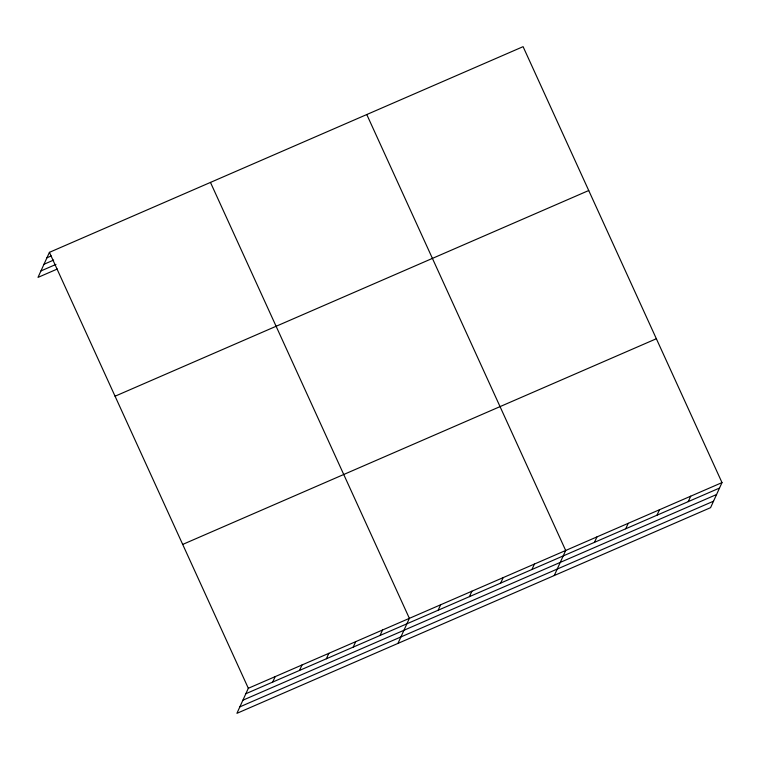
<?xml version="1.0" encoding="UTF-8"?>
<svg xmlns="http://www.w3.org/2000/svg" width="760" height="760" viewBox="0 0 760 760"><rect width="100%" height="100%" fill="white"/><g stroke="black" fill="none" stroke-linecap="round" stroke-linejoin="round"><path stroke-width="1.14" d="M722 482.6L248.33 688.284L236.911 713.336L710.581 507.651L722 482.6L523.089 46.664L49.419 252.348L38 277.4L57.323 269.012M272.688 682.081L275.177 676.628M299.526 670.434L302.014 664.971M326.363 658.778L328.852 653.315M353.21 647.121L355.699 641.658M380.048 635.464L382.536 630.002M397.964 643.406L409.374 618.345L210.463 182.409M438.149 610.232L440.638 604.77M469.414 596.657L471.903 591.194M500.678 583.082L503.167 577.628M531.943 569.506L534.422 564.053M554.268 575.529L565.687 550.477L366.776 114.541M594.462 542.355L596.952 536.902M625.727 528.779L628.216 523.327M656.991 515.204L659.471 509.751M688.246 501.628L690.736 496.175M46.93 257.801L51.224 255.94M43.985 264.271L53.646 260.072M40.945 270.93L55.974 264.404M115.064 396.207L588.725 190.523M182.695 544.426L656.355 338.741M245.841 693.737L719.511 488.053M242.896 700.207L716.566 494.522M239.856 706.866L713.526 501.192M49.419 252.348L248.33 688.284"/></g></svg>
